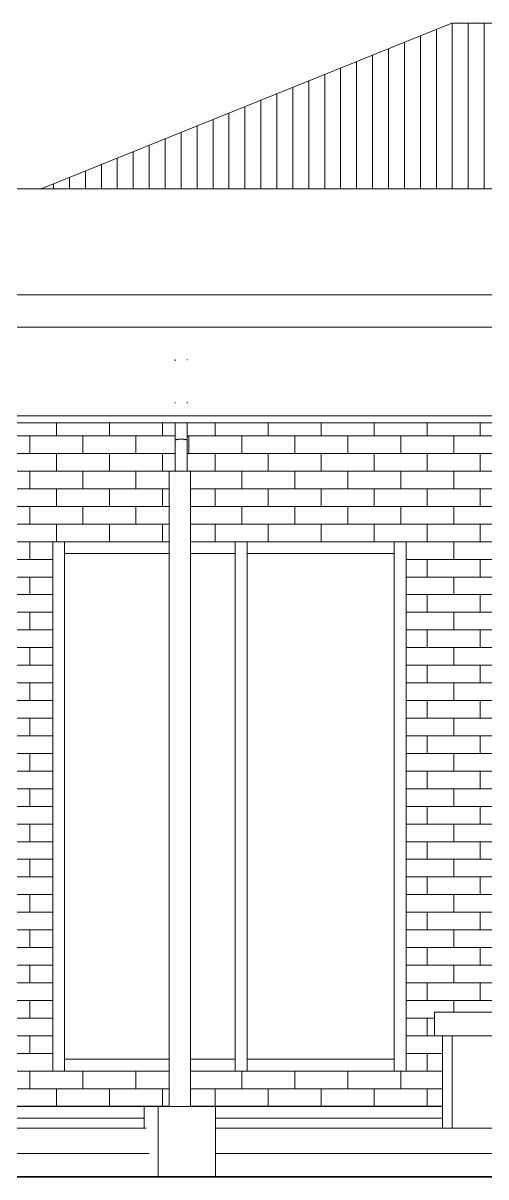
# Model space of a CAD drawing. Header units: inches. Extents: x 22 to 382261, y 22 to 371281.
# Drawn here: x 201223 to 203188, y 140255 to 145160 of the extents above; entities that cross this region are included whole.
import ezdxf

# ---------------------------------------------------------------- set-up
doc = ezdxf.new("R2010")
doc.units = ezdxf.units.IN
doc.header["$MEASUREMENT"] = 0
for name, color, linetype, lineweight in [('A-FLOR', 192, 'Continuous', 9), ('A-GLAZ-CWMG', 51, 'Continuous', 9), ('A-ROOF', 132, 'Continuous', 9), ('A-ROOF-PATT', 132, 'Continuous', 9), ('A-WALL', 113, 'Continuous', 9), ('A-WALL-PATT', 111, 'Continuous', 9), ('I-WALL', 2, 'Continuous', 9), ('Q-CASE', 31, 'Continuous', 9)]:
    doc.layers.add(name, color=color, linetype=linetype, lineweight=lineweight)

# ---------------------------------------------------------------- blocks, each defined once
blk = doc.blocks.new('Casework 1 - Casework 1-382926-Right Side Elevation')
at = {"layer": 'Q-CASE'}
for p, q in [((-18653.7, 3473.1), (-18653.7, 3474.1)), ((-18653.8, 3289.4), (-18653.8, 3292)), ((-18603.8, 3293.4), (-18603.8, 3292.4)), ((-18603.8, 3289.4), (-18603.8, 3292)), ((-18603.8, 3000), (-18603.8, 3189.7)), ((-18653.8, 3155.2), (-18653.8, 3160.7)), ((-18653.8, 3155.2), (-18653.8, 3000)), ((-18653.8, 3131.2), (-18653.8, 3000)), ((-18603.8, 3000), (-18603.8, 3131.2)), ((-18679.8, 3000), (-18679.8, 300)), ((-18589.8, 3000), (-18679.8, 3000)), ((-18589.8, 300), (-18589.8, 3000)), ((-18786.3, 300), (-18725.9, 300)), ((-18786.3, 300), (-18786.3, 207.1)), ((-18725.9, 300), (-18483.3, 300)), ((-18725.9, 0), (-18725.9, 300)), ((-18483.3, 0), (-18483.3, 300)), ((-18777.2, 207.1), (-22760.7, 207.1)), ((-14568.8, 207.1), (-18483.3, 207.1)), ((-18765.1, 100), (-22748.7, 100)), ((-14568.8, 100), (-18483.3, 100))]:
    blk.add_line(p, q, dxfattribs=at)
at = {"layer": 'Q-CASE', "flags": 128}
for points in [[(-18653.8, 3469.2), (-18653.8, 3472), (-18653.8, 3472.1)], [(-18603.9, 3474.4), (-18603.8, 3473.4), (-18603.8, 3472.4), (-18603.8, 3472.1)], [(-18653.8, 3195), (-18653.8, 3200.3), (-18653.8, 3204.7)], [(-18653.8, 3204.7), (-18653.8, 3167.6), (-18653.8, 3131.2)], [(-18653.8, 3204.7), (-18653.8, 3184.3), (-18653.8, 3156), (-18653.8, 3124.5), (-18653.8, 3089.8), (-18653.8, 3052.1), (-18653.8, 3011.4), (-18653.8, 3000)], [(-18653.8, 3000), (-18653.8, 3041.5), (-18653.8, 3080), (-18653.8, 3115.5), (-18653.8, 3147.9), (-18653.8, 3177.1), (-18653.8, 3203)], [(-18603.8, 3131.2), (-18603.8, 3177.8), (-18603.8, 3204.7)], [(-18603.8, 3000), (-18603.8, 3041.5), (-18603.8, 3055.5)]]:
    blk.add_lwpolyline(points, dxfattribs=at)
at = {"layer": 'Q-CASE'}
for points, knots in [([(-18653.5, 3130.5), (-18653.6, 3130.6), (-18653.7, 3130.8), (-18653.8, 3131.2), (-18653.7, 3131.5), (-18653.5, 3131.8), (-18653.2, 3132.2), (-18652.8, 3132.5), (-18652.3, 3132.8), (-18651.8, 3133), (-18651.4, 3133.1), (-18651, 3133.3), (-18650.4, 3133.5), (-18649.6, 3133.8), (-18648.6, 3134), (-18647.7, 3134.2), (-18647, 3134.3), (-18646.2, 3134.5), (-18645.1, 3134.6), (-18643.6, 3134.9), (-18642, 3135.1), (-18640.6, 3135.3), (-18639.5, 3135.3), (-18638.3, 3135.4), (-18636.6, 3135.4), (-18633.6, 3135.5), (-18630.7, 3135.6), (-18628.8, 3135.7)], [-0.5555556, -0.5555556, -0.5555556, -0.5555556, -0.5277778, -0.5, -0.4722222, -0.4444444, -0.4166667, -0.3888889, -0.3611111, -0.3472222, -0.3333333, -0.3194444, -0.3055556, -0.2777778, -0.25, -0.2361111, -0.2222222, -0.2083333, -0.1944444, -0.1666667, -0.1388889, -0.125, -0.1111111, -0.0972222, -0.0833333, -0.0555556, 0, 0, 0, 0]), ([(-18628.8, 3135.7), (-18626.8, 3135.6), (-18623.9, 3135.5), (-18620.8, 3135.4), (-18619.2, 3135.4), (-18618, 3135.3), (-18616.9, 3135.3), (-18615.5, 3135.1), (-18613.9, 3134.9), (-18612.4, 3134.6), (-18611.3, 3134.5), (-18610.6, 3134.3), (-18609.8, 3134.2), (-18609, 3134), (-18608, 3133.8), (-18607.1, 3133.5), (-18606.5, 3133.3), (-18606.1, 3133.1), (-18605.7, 3133), (-18605.2, 3132.8), (-18604.7, 3132.5), (-18604.3, 3132.2), (-18604, 3131.8), (-18603.8, 3131.5), (-18603.7, 3131.2), (-18603.8, 3130.8), (-18603.9, 3130.6), (-18604, 3130.5)], [-1, -1, -1, -1, -0.9444444, -0.9166667, -0.9027778, -0.8888889, -0.875, -0.8611111, -0.8333333, -0.8055556, -0.7916667, -0.7777778, -0.7638889, -0.75, -0.7222222, -0.6944444, -0.6805556, -0.6666667, -0.6527778, -0.6388889, -0.6111111, -0.5833333, -0.5555556, -0.5277778, -0.5, -0.4722222, -0.4444444, -0.4444444, -0.4444444, -0.4444444]), ([(-18653.8, 2999.9), (-18653.8, 3000.8), (-18653.7, 3002.3), (-18653.6, 3003.8), (-18653.5, 3004.5)], [0.5, 0.5, 0.5, 0.5, 0.52777778, 0.54926593, 0.54926593, 0.54926593, 0.54926593])]:
    blk.add_open_spline(points, degree=3, knots=knots, dxfattribs=at)
for points in [[(-18653.5, 3004.9), (-18653.6, 3004), (-18653.7, 3002.4), (-18653.8, 3000.8), (-18653.8, 3000)], [(-18603.8, 3000), (-18603.8, 3000.8), (-18603.8, 3002.4), (-18604, 3004), (-18604.1, 3004.9)]]:
    blk.add_open_spline(points, degree=3, dxfattribs=at)
blk = doc.blocks.new('Roofs 1 - Roofs 1-397225-Right Side Elevation')
at = {"layer": 'A-ROOF'}
for p, q in [((-14665.4, 3612.1), (-28418.6, 3612.1)), ((-28418.6, 3235.5), (-14505, 3235.5)), ((-28418.6, 3204.7), (-14508.7, 3204.7))]:
    blk.add_line(p, q, dxfattribs=at)
blk = doc.blocks.new('Rectangular Mullion - 50 x 150mm-473915-Right Side Elevation')
at = {"layer": 'A-GLAZ-CWMG'}
blk.add_line((-19123.8, 450), (-19123.8, 2700), dxfattribs=at)
blk = doc.blocks.new('Rectangular Mullion - 50 x 150mm-689563-Right Side Elevation')
at = {"layer": 'A-GLAZ-CWMG'}
for p, q in [((-18348.8, 2650), (-18348.8, 2700)), ((-17723.8, 2700), (-17723.8, 2650)), ((-18348.8, 2650), (-17723.8, 2650))]:
    blk.add_line(p, q, dxfattribs=at)
blk = doc.blocks.new('Rectangular Mullion - 50 x 150mm-473916-Right Side Elevation')
at = {"layer": 'A-GLAZ-CWMG'}
blk.add_line((-17723.8, 2700), (-17723.8, 450), dxfattribs=at)
blk = doc.blocks.new('Rectangular Mullion - 50 x 150mm-689564-Right Side Elevation')
at = {"layer": 'A-GLAZ-CWMG'}
for p, q in [((-19123.8, 450), (-19123.8, 500)), ((-18679.8, 500), (-19123.8, 500)), ((-18398.8, 500), (-18590.1, 500)), ((-18398.8, 500), (-18398.8, 450))]:
    blk.add_line(p, q, dxfattribs=at)
blk = doc.blocks.new('Rectangular Mullion - 50 x 150mm-473910-Right Side Elevation')
at = {"layer": 'A-GLAZ-CWMG'}
for p, q in [((-18398.8, 2700), (-18398.8, 450)), ((-18348.8, 450), (-18348.8, 2700))]:
    blk.add_line(p, q, dxfattribs=at)
blk = doc.blocks.new('Rectangular Mullion - 50 x 150mm-689565-Right Side Elevation')
at = {"layer": 'A-GLAZ-CWMG'}
for p, q in [((-18348.8, 450), (-18348.8, 500)), ((-17723.8, 500), (-18348.8, 500)), ((-17723.8, 500), (-17723.8, 450))]:
    blk.add_line(p, q, dxfattribs=at)
blk = doc.blocks.new('Rectangular Mullion - 50 x 150mm-689566-Right Side Elevation')
at = {"layer": 'A-GLAZ-CWMG'}
for p, q in [((-19123.8, 2650), (-19123.8, 2700)), ((-18398.8, 2700), (-18398.8, 2650)), ((-19123.8, 2650), (-18679.6, 2650)), ((-18589.8, 2650), (-18398.8, 2650))]:
    blk.add_line(p, q, dxfattribs=at)
blk = doc.blocks.new('Casework 29 - Casework 29-858232-Right Side Elevation')
at = {"layer": 'Q-CASE'}
for p, q in [((-17553.6, 700), (-14488.9, 700)), ((-17553.6, 600), (-17553.6, 700)), ((-14488.9, 600), (-17553.6, 600))]:
    blk.add_line(p, q, dxfattribs=at)

msp = doc.modelspace()

# ---------------------------------------------------------------- hatches: boundary and pattern name
at = {"layer": 'A-ROOF-PATT'}
h = msp.add_hatch(dxfattribs=at)
h.set_pattern_fill('FP_3', color=256, style=0, pattern_type=2)
h.set_pattern_definition([(90, (220522.925, 143324.09), (-67.742, 4e-15), [])])
h.paths.add_polyline_path([(204354.2, 144455.4), (206998.2, 144455.4), (205254.1, 145160), (203044.1, 145160), (201300, 144455.4), (203931.8, 144455.4)])
at = {"layer": 'A-WALL-PATT'}
h = msp.add_hatch(dxfattribs=at)
h.set_pattern_fill('FP_1', color=256, style=0, pattern_type=2)
h.set_pattern_definition([(0, (207439.12, 140555.38), (0, 75), []), (90, (207439.12, 140555.38), (-112.5, 75), [75, -75])])
h.paths.add_polyline_path([(200999.3, 140555.4), (201114.5, 140555.4), (201039.2, 140913.6), (200964.1, 140913.6), (200964.1, 140779.9), (200975, 140770.4), (200978, 140768.3), (200986.8, 140764.7), (200986.8, 140752.2), (200999.3, 140752.2), (200999.3, 140558.2)])
h.paths.add_polyline_path([(202242.2, 140555.4), (203004.3, 140555.4), (203004.3, 140855.4), (202969.3, 140855.4), (202969.3, 140955.4), (203244.1, 140955.4), (203244.1, 142955.4), (203734.1, 142955.4), (203734.1, 143460.1), (201919.2, 143460.1), (201919.9, 143255.4), (201933.1, 143255.4), (201933.1, 142955.4), (202849.1, 142955.4), (202849.1, 140705.4), (201933.1, 140705.4), (201933.1, 140555.4), (202039.6, 140555.4)])
h.paths.add_polyline_path([(201140.1, 140555.4), (201843.1, 140555.4), (201843.1, 140705.4), (201349.1, 140705.4), (201349.1, 142955.4), (201843.1, 142955.4), (201844.7, 143255.4), (201869.4, 143255.4), (201869.1, 143460.1), (200964.1, 143460.1), (200964.1, 141755.4), (200999.3, 141755.4), (200999.3, 141732.2), (200989.3, 141732.2), (200989.3, 141692.1), (200966.7, 141692.1), (200965.5, 141667.4), (200964.1, 141664.2), (200964.1, 141159.9), (201058.3, 141158.8), (201080.5, 141299.6), (201088.2, 141305.5), (201142.7, 141305.5), (201142.7, 141280.1), (201104, 141279.1), (201084.1, 141051.4), (201138.5, 140569.3)])
h.paths.add_polyline_path([(207240, 140955.4), (207554.1, 140955.4), (207554.1, 143460.1), (206104.1, 143460.1), (206104.1, 143255.4), (206124.1, 143255.4), (206124.1, 142955.4), (207104.1, 142955.4), (207104.1, 140955.4)])
h.paths.add_polyline_path([(205085.3, 140955.4), (205118.7, 140955.4), (205118.7, 140987.2), (205116.8, 140990.9), (205118.7, 140994.7), (205118.7, 141017.6), (205123.1, 141017.6), (205123.1, 141131), (205120.9, 141132.8), (205120.9, 141159.9), (205123.1, 141159.9), (205123.1, 141252.4), (205080.9, 141252.4), (205080.9, 141159.9), (205083, 141158.2), (205083, 141131), (205080.9, 141131), (205080.9, 141017.6), (205085.3, 141017.6), (205085.3, 140994.7), (205087.2, 140990.9), (205085.3, 140987.2), (205085.3, 140958.6)])
h.paths.add_polyline_path([(201039.4, 140963.5), (201043.9, 140967.4), (201045.7, 140972.5), (201041.5, 141052.8), (201054.2, 141132.8), (200964.1, 141131), (200964.1, 140964.6), (201039.4, 140963.5)])
h.paths.add_polyline_path([(205093.5, 141267.4), (205123.1, 141267.4), (205123.1, 141305.5), (205604.1, 141305.5), (205604.1, 142955.4), (206034.1, 142955.4), (206035.7, 143255.4), (206054.4, 143255.4), (206054.1, 143460.1), (203823, 143460.1), (203823, 142955.4), (205044.1, 142955.4), (205044.1, 141305.5), (205080.9, 141304.4), (205080.9, 141267.4)])
h.paths.add_polyline_path([(201869.2, 143376), (201869.2, 143376), (201869.2, 143387.2)])

# ---------------------------------------------------------------- linework, layer by layer
at = {"layer": 'A-FLOR'}
for p, q in [((200999.3, 140505.4), (201736.6, 140505.4)), ((202039.6, 140505.4), (203004.3, 140505.4))]:
    msp.add_line(p, q, dxfattribs=at)
at = {"layer": 'A-FLOR', "lineweight": 35}
msp.add_line((246172.8, 140255.4), (192104.4, 140255.4), dxfattribs=at)
at = {"layer": 'A-ROOF'}
for p, q in [((201300, 144455.4), (203044.1, 145160)), ((203044.1, 145160), (205254.1, 145160)), ((208458.3, 144455.4), (196438.1, 144455.4)), ((196438.1, 144005.4), (208458.3, 144005.4))]:
    msp.add_line(p, q, dxfattribs=at)
at = {"layer": 'A-WALL'}
for p, q in [((201349.1, 140705.4), (201349.1, 142955.4)), ((201349.1, 142955.4), (201843.3, 142955.4)), ((201933.1, 142955.4), (202849.1, 142955.4)), ((202849.1, 142955.4), (202849.1, 140705.4)), ((203044.3, 140462.5), (203044.3, 140855.4)), ((201843.1, 140705.4), (201349.1, 140705.4)), ((202849.1, 140705.4), (201932.9, 140705.4)), ((201140.1, 140555.4), (201736.6, 140555.4)), ((202039.6, 140555.4), (203004.3, 140555.4))]:
    msp.add_line(p, q, dxfattribs=at)
at = {"layer": 'I-WALL'}
msp.add_line((203004.3, 140462.5), (203004.3, 140855.4), dxfattribs=at)

# ---------------------------------------------------------------- block references
at = {"layer": 'A-GLAZ-CWMG'}
for name in ['Rectangular Mullion - 50 x 150mm-473915-Right Side Elevation', 'Rectangular Mullion - 50 x 150mm-689566-Right Side Elevation', 'Rectangular Mullion - 50 x 150mm-473910-Right Side Elevation', 'Rectangular Mullion - 50 x 150mm-689563-Right Side Elevation', 'Rectangular Mullion - 50 x 150mm-473916-Right Side Elevation', 'Rectangular Mullion - 50 x 150mm-689564-Right Side Elevation', 'Rectangular Mullion - 50 x 150mm-689565-Right Side Elevation']:
    msp.add_blockref(name, (220522.9, 140255.4), dxfattribs=at)
at = {"layer": 'A-ROOF'}
msp.add_blockref('Roofs 1 - Roofs 1-397225-Right Side Elevation', (220522.9, 140255.4), dxfattribs=at)
at = {"layer": 'Q-CASE'}
for name in ['Casework 1 - Casework 1-382926-Right Side Elevation', 'Casework 29 - Casework 29-858232-Right Side Elevation']:
    msp.add_blockref(name, (220522.9, 140255.4), dxfattribs=at)

doc.saveas('drawing.dxf')
